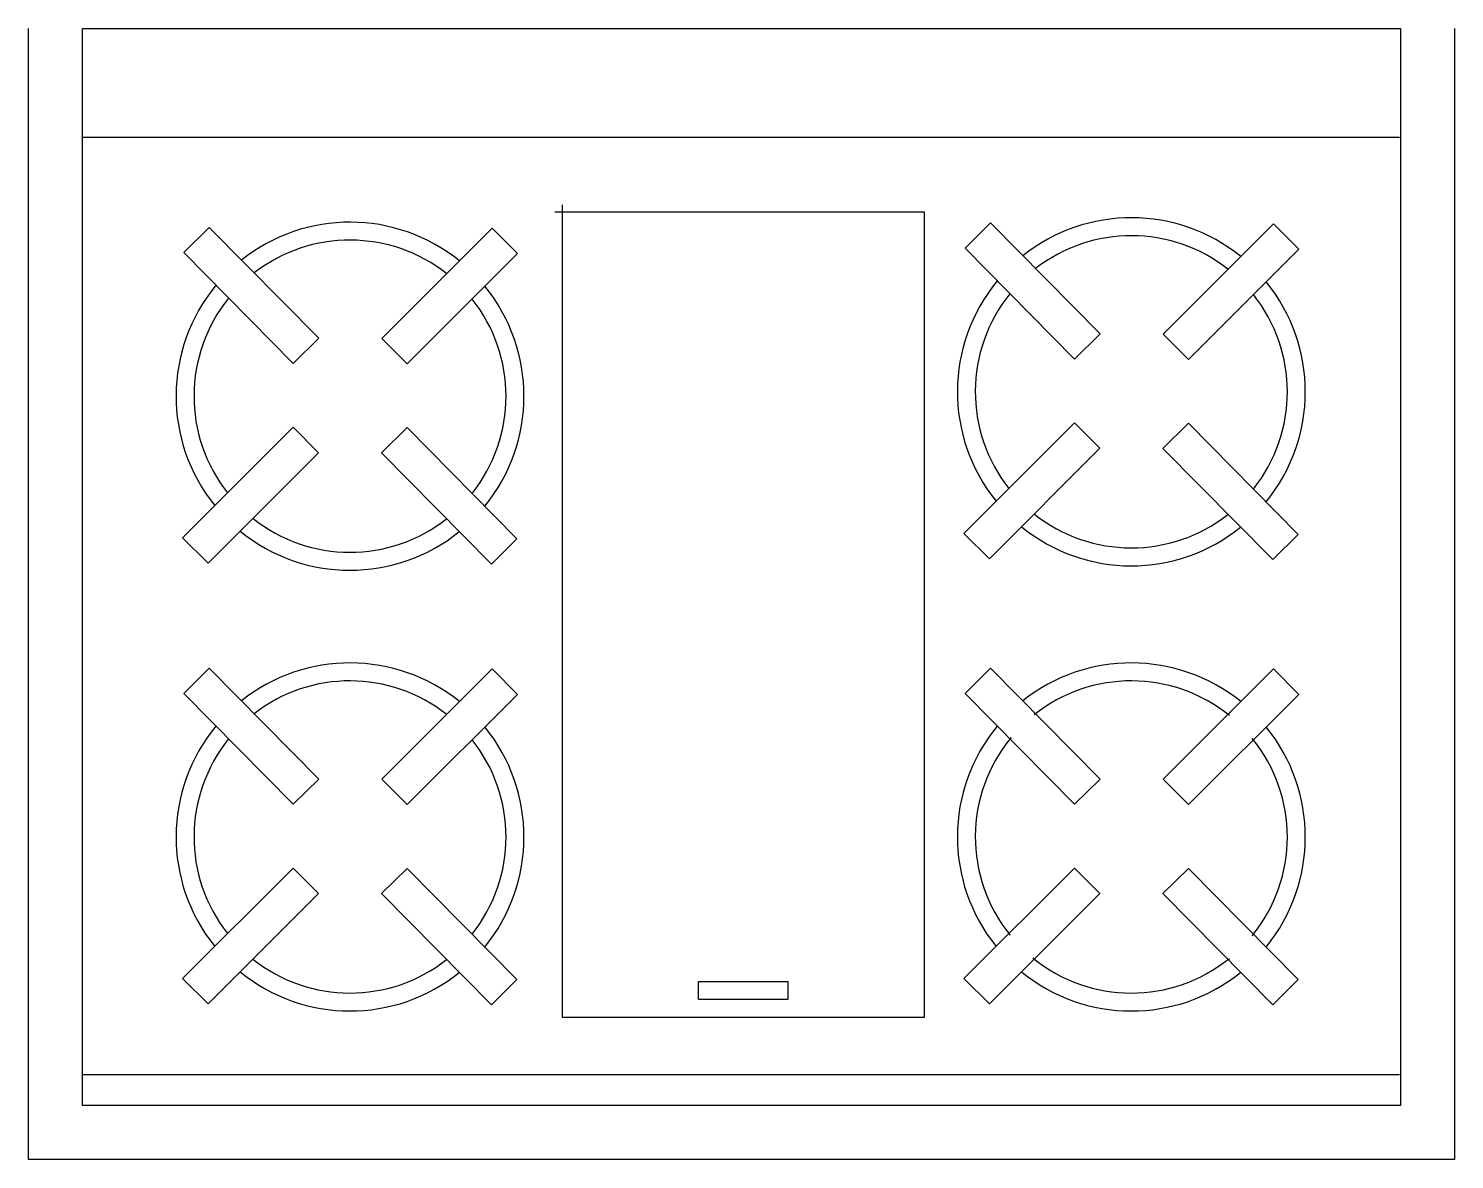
# Model space of a CAD drawing. Header units: inches. Extents: x 11.541 to 12.336, y 10.641 to 11.271.
import ezdxf

# ---------------------------------------------------------------- set-up
doc = ezdxf.new("R2010")
doc.units = ezdxf.units.IN
doc.header["$MEASUREMENT"] = 0

# ---------------------------------------------------------------- blocks, each defined once
blk = doc.blocks.new('ESTUFA')
for p, q in [((-0.39735, 0.63), (0.39735, 0.63)), ((-0.39735, 0), (-0.39735, 0.63)), ((0.39735, 0.63), (0.39735, 0)), ((0.36735, 0.58267), (-0.36667, 0.58267)), ((-0.29603, 0.54383), (-0.31025, 0.52977)), ((-0.29603, 0.54383), (-0.23484, 0.48192)), ((-0.13813, 0.54337), (-0.19967, 0.48182)), ((-0.13813, 0.54337), (-0.12398, 0.52922)), ((-0.02602, 0.54078), (-0.02602, 0.53078)), ((0.02398, 0.54078), (-0.02602, 0.54078)), ((0.02398, 0.54078), (0.02398, 0.53078)), ((0.1394, 0.54383), (0.12518, 0.52977)), ((0.1394, 0.54383), (0.20059, 0.48192)), ((0.29731, 0.54337), (0.23576, 0.48182)), ((0.29731, 0.54337), (0.31145, 0.52922)), ((-0.31025, 0.52977), (-0.24907, 0.46786)), ((-0.12398, 0.52922), (-0.18553, 0.46768)), ((0.02398, 0.53078), (-0.02602, 0.53078)), ((0.12518, 0.52977), (0.18637, 0.46786)), ((0.31145, 0.52922), (0.2499, 0.46768)), ((-0.23484, 0.48192), (-0.24907, 0.46786)), ((-0.19967, 0.48182), (-0.18553, 0.46768)), ((0.20059, 0.48192), (0.18637, 0.46786)), ((0.23576, 0.48182), (0.2499, 0.46768)), ((-0.24917, 0.43232), (-0.31059, 0.3709)), ((-0.24917, 0.43232), (-0.23503, 0.41818)), ((-0.18563, 0.43214), (-0.19986, 0.41808)), ((-0.18563, 0.43214), (-0.12457, 0.37035)), ((0.18626, 0.43232), (0.12484, 0.3709)), ((0.18626, 0.43232), (0.2004, 0.41818)), ((0.2498, 0.43214), (0.23557, 0.41808)), ((0.2498, 0.43214), (0.31086, 0.37035)), ((-0.23503, 0.41818), (-0.29645, 0.35676)), ((-0.19986, 0.41808), (-0.1388, 0.3563)), ((0.2004, 0.41818), (0.13898, 0.35676)), ((0.23557, 0.41808), (0.29663, 0.3563)), ((-0.31059, 0.3709), (-0.29645, 0.35676)), ((-0.12457, 0.37035), (-0.1388, 0.3563)), ((0.12484, 0.3709), (0.13898, 0.35676)), ((0.31086, 0.37035), (0.29663, 0.3563)), ((-0.29603, 0.29585), (-0.31025, 0.28179)), ((-0.29603, 0.29585), (-0.23484, 0.23394)), ((-0.13813, 0.29539), (-0.19967, 0.23384)), ((-0.13813, 0.29539), (-0.12398, 0.28124)), ((0.1394, 0.2983), (0.12518, 0.28424)), ((0.1394, 0.2983), (0.20059, 0.23639)), ((0.29731, 0.29783), (0.23576, 0.23629)), ((0.29731, 0.29783), (0.31145, 0.28369)), ((-0.31025, 0.28179), (-0.24907, 0.21988)), ((-0.12398, 0.28124), (-0.18553, 0.2197)), ((0.12518, 0.28424), (0.18637, 0.22233)), ((0.31145, 0.28369), (0.2499, 0.22214)), ((-0.23484, 0.23394), (-0.24907, 0.21988)), ((-0.19967, 0.23384), (-0.18553, 0.2197)), ((0.20059, 0.23639), (0.18637, 0.22233)), ((0.23576, 0.23629), (0.2499, 0.22214)), ((-0.24917, 0.18434), (-0.31059, 0.12292)), ((-0.24917, 0.18434), (-0.23503, 0.1702)), ((-0.18563, 0.18415), (-0.19986, 0.1701)), ((-0.18563, 0.18415), (-0.12457, 0.12237)), ((0.18626, 0.18679), (0.12484, 0.12537)), ((0.18626, 0.18679), (0.2004, 0.17265)), ((0.2498, 0.1866), (0.23557, 0.17254)), ((0.2498, 0.1866), (0.31086, 0.12482)), ((-0.23503, 0.1702), (-0.29645, 0.10878)), ((-0.19986, 0.1701), (-0.1388, 0.10831)), ((0.2004, 0.17265), (0.13898, 0.11122)), ((0.23557, 0.17254), (0.29663, 0.11076)), ((-0.31059, 0.12292), (-0.29645, 0.10878)), ((-0.12457, 0.12237), (-0.1388, 0.10831)), ((0.12484, 0.12537), (0.13898, 0.11122)), ((0.31086, 0.12482), (0.29663, 0.11076)), ((0.36735, 0.06054), (-0.36667, 0.06054))]:
    blk.add_line(p, q)
blk.add_lwpolyline([(0.36735, 0.6), (0.36735, 0), (-0.36735, 0), (-0.36735, 0.6)], close=True)
blk.add_lwpolyline([(0.10001, 0.09818), (0.10001, 0.55078), (-0.10205, 0.55078), (-0.10205, 0.10225), (0.10409, 0.10225)])
for centre, radius, start, end in [((-0.21726, 0.45034), 0.09695, 50.8151, 128.92237), ((0.21817, 0.45034), 0.09695, 50.8151, 128.92237), ((-0.21726, 0.45034), 0.08695, 50.8151, 128.92237), ((0.21817, 0.45034), 0.08695, 51.48658, 128.25942), ((-0.21726, 0.45034), 0.09695, 140.76275, 219.1849), ((-0.21726, 0.45034), 0.09695, 320.40591, 38.97475), ((0.21817, 0.45034), 0.09695, 140.76275, 219.1849), ((0.21817, 0.45034), 0.09695, 320.40591, 38.97475), ((-0.21726, 0.45034), 0.08695, 140.76275, 219.1849), ((-0.21726, 0.45034), 0.08695, 320.40591, 38.97475), ((0.21817, 0.45034), 0.08695, 141.46726, 218.51342), ((0.21817, 0.45034), 0.08695, 321.06886, 38.27879), ((-0.21726, 0.45034), 0.08695, 231.02525, 308.56552), ((0.21817, 0.45034), 0.08695, 231.72121, 307.86101), ((-0.21726, 0.45034), 0.09695, 231.02525, 308.56552), ((0.21817, 0.45034), 0.09695, 231.02525, 308.56552), ((-0.21726, 0.20236), 0.09695, 50.8151, 128.92237), ((0.21817, 0.20481), 0.09695, 50.8151, 128.92237), ((-0.21726, 0.20236), 0.08695, 51.48658, 128.25942), ((0.21817, 0.20481), 0.08695, 51.48658, 128.25942), ((-0.21726, 0.20236), 0.09695, 140.76275, 219.1849), ((-0.21726, 0.20236), 0.09695, 320.40591, 38.97475), ((0.21817, 0.20481), 0.09695, 140.76275, 219.1849), ((0.21817, 0.20481), 0.09695, 320.40591, 38.97475), ((-0.21726, 0.20236), 0.08695, 141.46726, 218.51342), ((-0.21726, 0.20236), 0.08695, 321.06886, 38.27879), ((0.21817, 0.20481), 0.08695, 141.46726, 218.51342), ((0.21817, 0.20481), 0.08695, 321.06886, 38.27879), ((0.21817, 0.20481), 0.08695, 231.72121, 307.86101), ((-0.21726, 0.20236), 0.08695, 231.72121, 307.86101), ((0.21817, 0.20481), 0.09695, 231.02525, 308.56552), ((-0.21726, 0.20236), 0.09695, 231.02525, 308.56552)]:
    blk.add_arc(centre, radius, start, end)

msp = doc.modelspace()

# ---------------------------------------------------------------- block references
at = {"rotation": 180}
msp.add_blockref('ESTUFA', (11.93871, 11.27081), dxfattribs=at)

doc.saveas('drawing.dxf')
